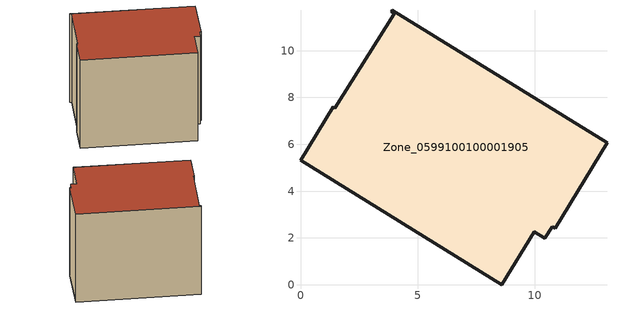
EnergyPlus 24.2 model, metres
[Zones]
Zone_0599100100001905
 floor ground (C_G): 10.43,1.99 9.99,2.25 8.61,0 0,5.32 1.39,7.59 1.46,7.55 4.01,11.57 3.87,11.66 3.92,11.73 13.09,6.06 10.88,2.42 10.75,2.48 z1.64
 wall outside (C_F): 1.39,7.59 0,5.32 8.61,0 9.99,2.25 10.43,1.99 10.75,2.48 10.88,2.42 13.09,6.06 3.92,11.73 3.87,11.66 4.01,11.57 1.46,7.55 1.39,7.59 z1.64:10.51
 roof outside (C_R): 9.99,2.25 10.43,1.99 10.75,2.48 10.88,2.42 13.09,6.06 3.92,11.73 3.87,11.66 4.01,11.57 1.46,7.55 1.39,7.59 0,5.32 8.61,0 z10.51
[BUILDING]
Pand.0599100100001905: North Axis=0; Terrain=City; Loads Convergence Tolerance Value=0.04; Temperature Convergence Tolerance Value=0.4; Solar Distribution=FullExterior; Maximum Number of Warmup Days=25; Minimum Number of Warmup Days=1
[Site:Location]
Rotterdam.The.Hague.AP_ZH_NLD Design_Conditions: Latitude=51.96; Longitude=4.45; Time Zone=1; Elevation=-4.5
[SITE:GROUNDTEMPERATURE:BUILDINGSURFACE]
18, 18, 18, 18, 18, 18, 18, 18, 18, 18, 18, 18
[MATERIAL] Thermal Absorptance=0.9; Solar Absorptance=0.7; Visible Absorptance=0.7
Name | Roughness | Thickness | Conductivity | Density | Specific Heat
G.TI.2006-2014 | MediumSmooth | 0.15 | 0.06 | 540 | 1210
F.TI.2006-2014 | Rough | 0.3 | 0.12 | 1920 | 840
R.TI.2006-2014 | MediumRough | 0.2 | 0.08 | 1500 | 1000
[CONSTRUCTION]
C_G: G.TI.2006-2014
C_F: F.TI.2006-2014
C_R: R.TI.2006-2014
[ZONE]
Zone_0599100100001905: Type=1; Multiplier=1; Ceiling Height=Autocalculate; Volume=Autocalculate; Floor Area=autocalculate; Part of Total Floor Area=Yes
[ZONEINFILTRATION:DESIGNFLOWRATE]
Infil_Zone_0599100100001905: Zone or ZoneList or Space or SpaceList=Zone_0599100100001905; Schedule=AlwaysOn; Design Flow Rate Calculation Method=Flow/Area; Flow Rate per Floor Area=0.0015; Constant Term Coefficient=1; Temperature Term Coefficient=0; Velocity Term Coefficient=0; Velocity Squared Term Coefficient=0
[HVACTEMPLATE:ZONE:IDEALLOADSAIRSYSTEM]
Zone_0599100100001905: Maximum Heating Supply Air Temperature=50; Minimum Cooling Supply Air Temperature=13; Maximum Heating Supply Air Humidity Ratio=0.0156; Minimum Cooling Supply Air Humidity Ratio=0.0077; Heating Limit=NoLimit; Cooling Limit=NoLimit; Dehumidification Control Type=ConstantSensibleHeatRatio; Cooling Sensible Heat Ratio=0.7; Dehumidification Setpoint=60; Humidification Control Type=None; Humidification Setpoint=30; Outdoor Air Method=None; Outdoor Air Flow Rate per Person=0.00944; Outdoor Air Flow Rate per Zone Floor Area=0; Outdoor Air Flow Rate per Zone=0; Demand Controlled Ventilation Type=None; Outdoor Air Economizer Type=NoEconomizer; Heat Recovery Type=None; Sensible Heat Recovery Effectiveness=0.7; Latent Heat Recovery Effectiveness=0.65
[ZONECONTROL:THERMOSTAT]
ThermostatControl_Zone_0599100100001905: Zone or ZoneList=Zone_0599100100001905; Control Type Schedule=DualSetpointControlType; Control 1=Thermostat_Zone_0599100100001905; Temperature Difference Between Cutout And Setpoint=0
[THERMOSTATSETPOINT:DUALSETPOINT]
Thermostat_Zone_0599100100001905: Heating Setpoint Temperature Schedule=HeatingSetpoint_Zone_0599100100001905; Cooling Setpoint Temperature Schedule=CoolingSetpoint_Zone_0599100100001905
[SCHEDULE:COMPACT]
HeatingSetpoint_Zone_0599100100001905: Through: 12/31, For: AllDays, Until: 24:00, 21
CoolingSetpoint_Zone_0599100100001905: Through: 12/31, For: AllDays, Until: 24:00, 24
DualSetpointControlType: Through: 12/31, For: AllDays, Until: 24:00, 4
AlwaysOn: Through: 12/31, For: AllDays, Until: 24:00, 1
